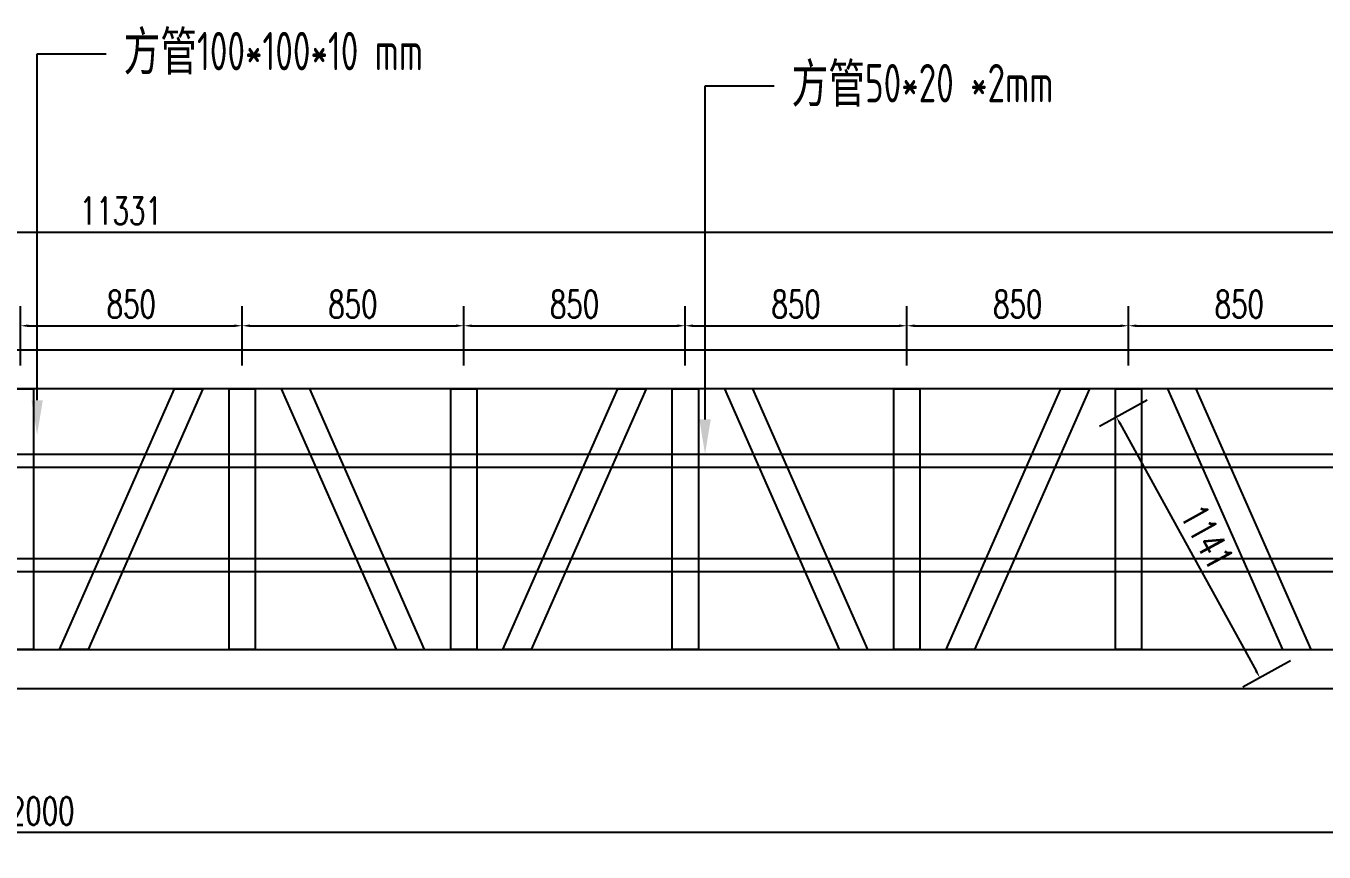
# Model space of a CAD drawing. Header units: millimetres. Extents: x -2430464 to 225692, y -180 to 1805330.
# Drawn here: x -716607 to -711628, y 490124 to 493293 of the extents above; entities that cross this region are included whole.
import ezdxf
from ezdxf import colors
from ezdxf.entities.mleader import LeaderData, LeaderLine
from ezdxf.math import Vec2, Vec3

# ---------------------------------------------------------------- set-up
doc = ezdxf.new("R2010")
doc.units = ezdxf.units.MM
doc.header["$LTSCALE"] = 1000
doc.layers.get('0').update_dxf_attribs({"linetype": 'CONTINUOUS'})
doc.layers.get('DEFPOINTS').update_dxf_attribs({"linetype": 'CONTINUOUS'})
for name, color, linetype in [('W-STEEL_FRAME钢架', 3, 'CONTINUOUS'), ('W-STEEL_KEEL钢龙骨', 5, 'CONTINUOUS'), ('方管150X150X12', 3, 'CONTINUOUS')]:
    doc.layers.add(name, color=color, linetype=linetype)
doc.layers.add('成片房屋', color=1, linetype='CONTINUOUS', lineweight=0)
doc.styles.get("Standard").update_dxf_attribs({"font": 'tssdeng.shx', "width": 0.7, "bigfont": 'hztxt.shx'})
doc.styles.add('STANDARD_T3', font='simplex.shx', dxfattribs={"width": 0.7, "bigfont": 'gbcbig.shx'})
doc.dimstyles.new('W&&30', dxfattribs={"dimtxt": 105, "dimasz": 30, "dimexe": 75, "dimexo": 90, "dimgap": 30, "dimtad": 1, "dimdec": 0, "dimzin": 0, "dimdsep": 46, "dimtxsty": 'STANDARD_T3', "dimcen": 0.09, "dimclrd": 1, "dimclre": 1, "dimclrt": 7, "dimazin": 2, "dimtfac": 1, "dimtdec": 0, "dimtix": 1, "dimtmove": 2, "dimatfit": 3, "dimfxl": 0, "dimtolj": 1, "dimtzin": 0, "dimarcsym": 0})

# ---------------------------------------------------------------- blocks, each defined once
blk = doc.blocks.new('*D2928')
at = {"layer": 'DEFPOINTS', "color": 0, "transparency": 16777216}
for p in [(-710578.3, 492050.6), (-722578.3, 490764.4), (-722578.3, 490198.9)]:
    blk.add_point(p, dxfattribs=at)
at = {"layer": '成片房屋', "color": 1, "lineweight": -2, "transparency": 16777216}
for p, q in [((-710578.3, 491960.6), (-710578.3, 490123.9)), ((-722578.3, 490674.4), (-722578.3, 490123.9)), ((-710608.3, 490198.9), (-722548.3, 490198.9))]:
    blk.add_line(p, q, dxfattribs=at)
at = {"layer": '成片房屋', "color": 1, "transparency": 16777216}
for points in [[(-722548.3, 490203.9), (-722548.3, 490193.9), (-722578.3, 490198.9)], [(-710608.3, 490203.9), (-710608.3, 490193.9), (-710578.3, 490198.9)]]:
    blk.add_solid(points, dxfattribs=at)
at = {"layer": '成片房屋', "color": 7, "transparency": 16777216, "insert": (-716578.3, 490281.4), "char_height": 105, "attachment_point": 5, "style": 'STANDARD_T3'}
blk.add_mtext('\\A1;12000', dxfattribs=at)
blk = doc.blocks.new('*D2929')
at = {"layer": 'DEFPOINTS', "color": 0, "transparency": 16777216}
for p in [(-710578.3, 492501.6), (-721909.2, 492050.6), (-710578.3, 492050.6)]:
    blk.add_point(p, dxfattribs=at)
at = {"layer": '成片房屋', "color": 1, "lineweight": -2, "transparency": 16777216}
for p, q in [((-721909.2, 492140.6), (-721909.2, 492576.6)), ((-710578.3, 492140.6), (-710578.3, 492576.6)), ((-721879.2, 492501.6), (-710608.3, 492501.6))]:
    blk.add_line(p, q, dxfattribs=at)
at = {"layer": '成片房屋', "color": 1, "transparency": 16777216}
for points in [[(-721879.2, 492506.6), (-721879.2, 492496.6), (-721909.2, 492501.6)], [(-710608.3, 492506.6), (-710608.3, 492496.6), (-710578.3, 492501.6)]]:
    blk.add_solid(points, dxfattribs=at)
at = {"layer": '成片房屋', "color": 7, "transparency": 16777216, "insert": (-716243.7, 492584.1), "char_height": 105, "attachment_point": 5, "style": 'STANDARD_T3'}
blk.add_mtext('\\A1;11331', dxfattribs=at)
blk = doc.blocks.new('*U2821')
at = {"layer": 'W-STEEL_FRAME钢架', "color": 2}
blk.add_lwpolyline([(-50, 500), (50, 500), (50, -500), (-50, -500)], close=True, dxfattribs=at)
blk = doc.blocks.new('*U2822')
at = {"color": 0, "linetype": 'ByBlock', "lineweight": -2, "transparency": 16777216}
for p in [(5100, 0), (5950, 0), (6800, 0), (7650, 0), (8500, 0), (9350, 0)]:
    blk.add_blockref('*U2821', p, dxfattribs=at)
blk = doc.blocks.new('*D3210')
at = {"color": 1, "lineweight": -2, "transparency": 16777216}
for p, q in [((-716628.3, 491990.6), (-716628.3, 492218)), ((-715778.3, 491990.6), (-715778.3, 492218)), ((-716598.3, 492143), (-715808.3, 492143))]:
    blk.add_line(p, q, dxfattribs=at)
at = {"color": 1, "transparency": 16777216}
for points in [[(-716598.3, 492148), (-716598.3, 492138), (-716628.3, 492143)], [(-715808.3, 492148), (-715808.3, 492138), (-715778.3, 492143)]]:
    blk.add_solid(points, dxfattribs=at)
at = {"layer": 'DEFPOINTS', "color": 0, "transparency": 16777216}
for p in [(-715778.3, 492143), (-716628.3, 491900.6), (-715778.3, 491900.6)]:
    blk.add_point(p, dxfattribs=at)
at = {"color": 7, "transparency": 16777216, "insert": (-716203.3, 492225.5), "char_height": 105, "attachment_point": 5, "style": 'STANDARD_T3'}
blk.add_mtext('\\A1;850', dxfattribs=at)
blk = doc.blocks.new('*D3211')
at = {"color": 1, "lineweight": -2, "transparency": 16777216}
for p, q in [((-715778.3, 491990.6), (-715778.3, 492218)), ((-714928.3, 491990.6), (-714928.3, 492218)), ((-715748.3, 492143), (-714958.3, 492143))]:
    blk.add_line(p, q, dxfattribs=at)
at = {"color": 1, "transparency": 16777216}
for points in [[(-715748.3, 492148), (-715748.3, 492138), (-715778.3, 492143)], [(-714958.3, 492148), (-714958.3, 492138), (-714928.3, 492143)]]:
    blk.add_solid(points, dxfattribs=at)
at = {"layer": 'DEFPOINTS', "color": 0, "transparency": 16777216}
for p in [(-714928.3, 492143), (-715778.3, 491900.6), (-714928.3, 491900.6)]:
    blk.add_point(p, dxfattribs=at)
at = {"color": 7, "transparency": 16777216, "insert": (-715353.3, 492225.5), "char_height": 105, "attachment_point": 5, "style": 'STANDARD_T3'}
blk.add_mtext('\\A1;850', dxfattribs=at)
blk = doc.blocks.new('*D3212')
at = {"color": 1, "lineweight": -2, "transparency": 16777216}
for p, q in [((-714928.3, 491990.6), (-714928.3, 492218)), ((-714078.3, 491990.6), (-714078.3, 492218)), ((-714898.3, 492143), (-714108.3, 492143))]:
    blk.add_line(p, q, dxfattribs=at)
at = {"color": 1, "transparency": 16777216}
for points in [[(-714898.3, 492148), (-714898.3, 492138), (-714928.3, 492143)], [(-714108.3, 492148), (-714108.3, 492138), (-714078.3, 492143)]]:
    blk.add_solid(points, dxfattribs=at)
at = {"layer": 'DEFPOINTS', "color": 0, "transparency": 16777216}
for p in [(-714078.3, 492143), (-714928.3, 491900.6), (-714078.3, 491900.6)]:
    blk.add_point(p, dxfattribs=at)
at = {"color": 7, "transparency": 16777216, "insert": (-714503.3, 492225.5), "char_height": 105, "attachment_point": 5, "style": 'STANDARD_T3'}
blk.add_mtext('\\A1;850', dxfattribs=at)
blk = doc.blocks.new('*D3213')
at = {"color": 1, "lineweight": -2, "transparency": 16777216}
for p, q in [((-714078.3, 491990.6), (-714078.3, 492218)), ((-713228.3, 491990.6), (-713228.3, 492218)), ((-714048.3, 492143), (-713258.3, 492143))]:
    blk.add_line(p, q, dxfattribs=at)
at = {"color": 1, "transparency": 16777216}
for points in [[(-714048.3, 492148), (-714048.3, 492138), (-714078.3, 492143)], [(-713258.3, 492148), (-713258.3, 492138), (-713228.3, 492143)]]:
    blk.add_solid(points, dxfattribs=at)
at = {"layer": 'DEFPOINTS', "color": 0, "transparency": 16777216}
for p in [(-713228.3, 492143), (-714078.3, 491900.6), (-713228.3, 491900.6)]:
    blk.add_point(p, dxfattribs=at)
at = {"color": 7, "transparency": 16777216, "insert": (-713653.3, 492225.5), "char_height": 105, "attachment_point": 5, "style": 'STANDARD_T3'}
blk.add_mtext('\\A1;850', dxfattribs=at)
blk = doc.blocks.new('*D3214')
at = {"color": 1, "lineweight": -2, "transparency": 16777216}
for p, q in [((-713228.3, 491990.6), (-713228.3, 492218)), ((-712378.3, 491990.6), (-712378.3, 492218)), ((-713198.3, 492143), (-712408.3, 492143))]:
    blk.add_line(p, q, dxfattribs=at)
at = {"color": 1, "transparency": 16777216}
for points in [[(-713198.3, 492148), (-713198.3, 492138), (-713228.3, 492143)], [(-712408.3, 492148), (-712408.3, 492138), (-712378.3, 492143)]]:
    blk.add_solid(points, dxfattribs=at)
at = {"layer": 'DEFPOINTS', "color": 0, "transparency": 16777216}
for p in [(-712378.3, 492143), (-713228.3, 491900.6), (-712378.3, 491900.6)]:
    blk.add_point(p, dxfattribs=at)
at = {"color": 7, "transparency": 16777216, "insert": (-712803.3, 492225.5), "char_height": 105, "attachment_point": 5, "style": 'STANDARD_T3'}
blk.add_mtext('\\A1;850', dxfattribs=at)
blk = doc.blocks.new('*D3215')
at = {"color": 1, "lineweight": -2, "transparency": 16777216}
for p, q in [((-712378.3, 491990.6), (-712378.3, 492218)), ((-711528.3, 491990.6), (-711528.3, 492218)), ((-712348.3, 492143), (-711558.3, 492143))]:
    blk.add_line(p, q, dxfattribs=at)
at = {"color": 1, "transparency": 16777216}
for points in [[(-712348.3, 492148), (-712348.3, 492138), (-712378.3, 492143)], [(-711558.3, 492148), (-711558.3, 492138), (-711528.3, 492143)]]:
    blk.add_solid(points, dxfattribs=at)
at = {"layer": 'DEFPOINTS', "color": 0, "transparency": 16777216}
for p in [(-711528.3, 492143), (-712378.3, 491900.6), (-711528.3, 491900.6)]:
    blk.add_point(p, dxfattribs=at)
at = {"color": 7, "transparency": 16777216, "insert": (-711953.3, 492225.5), "char_height": 105, "attachment_point": 5, "style": 'STANDARD_T3'}
blk.add_mtext('\\A1;850', dxfattribs=at)
blk = doc.blocks.new('*D3231')
at = {"color": 1, "lineweight": -2, "transparency": 16777216}
for p, q in [((-712307.2, 491857.3), (-712490.2, 491756.6)), ((-712410, 491766.5), (-711888.9, 490819)), ((-711757.2, 490857.3), (-711940.2, 490756.6))]:
    blk.add_line(p, q, dxfattribs=at)
at = {"color": 1, "transparency": 16777216}
for points in [[(-712405.6, 491768.9), (-712414.4, 491764), (-712424.5, 491792.7)], [(-711884.6, 490821.4), (-711893.3, 490816.6), (-711874.5, 490792.7)]]:
    blk.add_solid(points, dxfattribs=at)
at = {"layer": 'DEFPOINTS', "color": 0, "transparency": 16777216}
for p in [(-712228.3, 491900.6), (-711678.3, 490900.6), (-711874.5, 490792.7)]:
    blk.add_point(p, dxfattribs=at)
at = {"color": 7, "transparency": 16777216, "insert": (-712077.2, 491332.5), "char_height": 105, "attachment_point": 5, "rotation": 298.8108, "style": 'STANDARD_T3'}
blk.add_mtext('\\A1;1141', dxfattribs=at)

msp = doc.modelspace()

# ---------------------------------------------------------------- linework, layer by layer
for points in [[(-716369.03, 490900.63), (-716478.31, 490900.63), (-716037.59, 491900.63), (-715928.31, 491900.63)], [(-715187.59, 490900.63), (-715078.31, 490900.63), (-715519.03, 491900.63), (-715628.31, 491900.63)], [(-714669.03, 490900.63), (-714778.31, 490900.63), (-714337.59, 491900.63), (-714228.31, 491900.63)], [(-713487.59, 490900.63), (-713378.31, 490900.63), (-713819.03, 491900.63), (-713928.31, 491900.63)], [(-712969.03, 490900.63), (-713078.31, 490900.63), (-712637.59, 491900.63), (-712528.31, 491900.63)], [(-711787.59, 490900.63), (-711678.31, 490900.63), (-712119.03, 491900.63), (-712228.31, 491900.63)]]:
    msp.add_lwpolyline(points, close=True)
at = {"layer": 'W-STEEL_KEEL钢龙骨', "color": 4}
for p, q in [((-722141.91, 491650.63), (-710578.31, 491650.63)), ((-722171.01, 491600.63), (-710578.31, 491600.63)), ((-722374.66, 491250.63), (-710578.31, 491250.63)), ((-722403.75, 491200.63), (-710578.31, 491200.63))]:
    msp.add_line(p, q, dxfattribs=at)
at = {"layer": '方管150X150X12'}
for points in [[(-721909.17, 492050.63), (-710578.31, 492050.63), (-710578.31, 491900.63), (-721823.31, 491900.63)], [(-722578.31, 490750.63), (-722578.31, 490900.63), (-710578.31, 490900.63), (-710578.31, 490750.63)]]:
    msp.add_lwpolyline(points, close=True, dxfattribs=at)

# ---------------------------------------------------------------- block references
msp.add_blockref('*U2822', (-721728.31, 491400.63))

# ---------------------------------------------------------------- dimensions: what is measured, and where the dimension line sits
for base, p1, p2, picture, middle in [((-715778.31, 492143.03), (-716628.31, 491900.63), (-715778.31, 491900.63), '*D3210', (-716203.31, 492225.53)), ((-714928.31, 492143.03), (-715778.31, 491900.63), (-714928.31, 491900.63), '*D3211', (-715353.31, 492225.53)), ((-714078.31, 492143.03), (-714928.31, 491900.63), (-714078.31, 491900.63), '*D3212', (-714503.31, 492225.53)), ((-713228.31, 492143.03), (-714078.31, 491900.63), (-713228.31, 491900.63), '*D3213', (-713653.31, 492225.53)), ((-712378.31, 492143.03), (-713228.31, 491900.63), (-712378.31, 491900.63), '*D3214', (-712803.31, 492225.53)), ((-711528.31, 492143.03), (-712378.31, 491900.63), (-711528.31, 491900.63), '*D3215', (-711953.31, 492225.53))]:
    dim = msp.add_linear_dim(base=base, p1=p1, p2=p2, dimstyle='W&&30')
    dim.commit()
    dim.dimension.update_dxf_attribs({"geometry": picture, "text_midpoint": middle})
dim = msp.add_aligned_dim(p1=(-712228.31, 491900.63), p2=(-711678.31, 490900.63), distance=-223.88, dimstyle='W&&30')
dim.commit()
dim.dimension.update_dxf_attribs({"geometry": '*D3231', "text_midpoint": (-712077.19, 491332.5)})
at = {"layer": '成片房屋', "color": 1}
for base, p1, p2, picture, middle in [((-710578.31, 492501.6), (-721909.17, 492050.63), (-710578.31, 492050.63), '*D2929', (-716243.74, 492584.1)), ((-722578.31, 490198.91), (-710578.31, 492050.63), (-722578.31, 490764.4), '*D2928', (-716578.31, 490281.41))]:
    dim = msp.add_linear_dim(base=base, p1=p1, p2=p2, dimstyle='W&&30', dxfattribs=at)
    dim.commit()
    dim.dimension.update_dxf_attribs({"geometry": picture, "text_midpoint": middle})

# ---------------------------------------------------------------- leaders
at = {"color": 3}
ml = msp.add_multileader_mtext('Standard', dxfattribs=at)
ml.set_content('{\\fSimSun|b0|i0|c134|p2;方管}100*100*10 mm', color=3)
ml.set_leader_properties()
ml.build(insert=Vec2(0, 0))
ml.multileader.update_dxf_attribs({"arrow_head_size": 132.71})
ctx = ml.context
ctx.base_point, ctx.char_height, ctx.arrow_head_size, ctx.landing_gap_size, ctx.plane_origin = Vec3(-716299.18, 493186.06), 147.456, 132.71, 66.36, Vec3(-716814.6, 499501.4)
notes = []
notes.append((ctx, [(0, (1, 1, 0), (-716564.6, 493186.06), (1, 0), 265.42, [(0, [(-716564.6, 491724.32)], 0, [])])]))
ctx.mtext.insert, ctx.mtext.flow_direction = Vec3(-716232.83, 493270.44), 5
ml = msp.add_multileader_mtext('Standard', dxfattribs=at)
ml.set_content('{\\fSimSun|b0|i0|c134|p2;方管}50*20 *2mm', color=3)
ml.set_leader_properties()
ml.build(insert=Vec2(0, 0))
ml.multileader.update_dxf_attribs({"dogleg_length": 265.42, "arrow_head_size": 132.71})
ctx = ml.context
ctx.base_point, ctx.char_height, ctx.arrow_head_size, ctx.landing_gap_size, ctx.plane_origin = Vec3(-713737.15, 493062.93), 147.456, 132.71, 66.36, Vec3(-713875.07, 499378.72)
notes.append((ctx, [(0, (1, 1, 0), (-714002.58, 493062.93), (1, 0), 265.42, [(0, [(-714002.58, 491650.63)], 0, [])])]))
ctx.mtext.insert, ctx.mtext.width, ctx.mtext.flow_direction = Vec3(-713670.8, 493147.31), 1683.7618, 5
for ctx, leaders in notes:
    for number, flags, end, landing, length, lines in leaders:
        leader = LeaderData()
        leader.index, (leader.has_last_leader_line, leader.has_dogleg_vector, leader.attachment_direction) = number, flags
        leader.last_leader_point, leader.dogleg_vector, leader.dogleg_length = Vec3(end), Vec3(landing), length
        for number, points, colour, breaks in lines:
            line = LeaderLine()
            line.index, line.vertices, line.color, line.breaks = number, Vec3.list(points), colors.encode_raw_color(colour), breaks
            leader.lines.append(line)
        ctx.leaders.append(leader)

doc.saveas('drawing.dxf')
